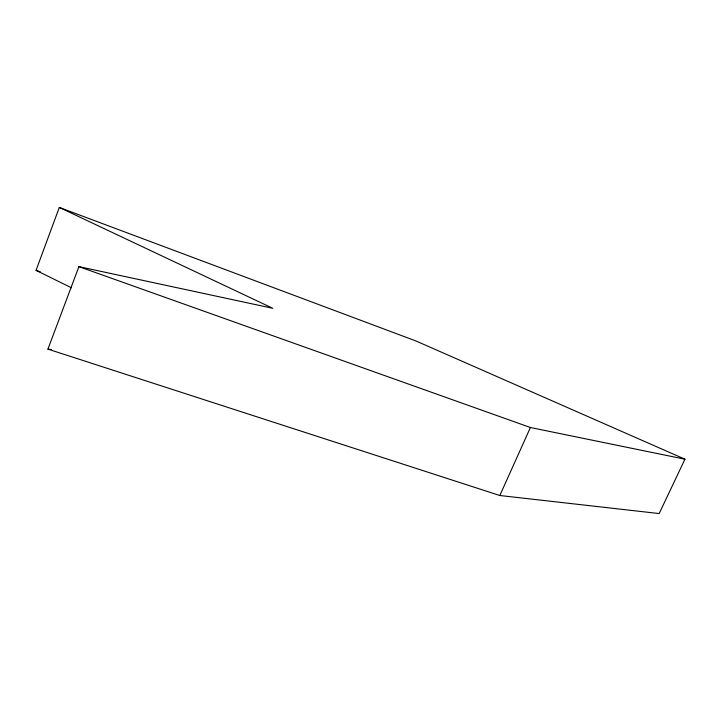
<?xml version="1.0" encoding="UTF-8"?>
<svg xmlns="http://www.w3.org/2000/svg" width="721" height="721" viewBox="0 0 721 721"><rect width="100%" height="100%" fill="white"/><g stroke="black" fill="none" stroke-linecap="round" stroke-linejoin="round"><path stroke-width="1.08" d="M71.406 287.787L36.05 270.339L59.32 207.441L416.008 340.997L684.95 459.205L659.174 513.559L499.824 495.507L47.919 349.117L78.904 266.635L272.799 308.309L59.32 207.441M499.824 495.507L530.404 427.508L684.95 459.205M47.919 349.117L51.254 349.541M36.05 270.339L40.295 271.826M78.904 266.635L530.404 427.508"/></g></svg>
